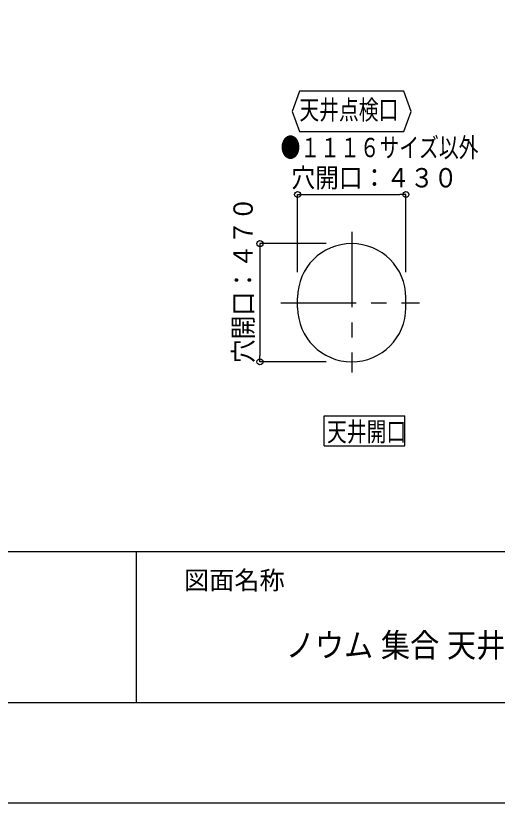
# Model space of a CAD drawing. Units: millimetres on the paper. Extents: x -305 to 305, y -152 to 152.
# Drawn here: x -213 to -165.2, y -148.5 to -70.3 of the extents above; entities that cross this region are included whole.
import ezdxf
from ezdxf.enums import TextEntityAlignment as Align

# ---------------------------------------------------------------- set-up
doc = ezdxf.new("R2010")
doc.units = ezdxf.units.MM
doc.linetypes.add('USER1', pattern=[12, 7.5, -1.5, 1.5, -1.5])
for name, color, linetype, lineweight in [('0-0_VIEW0004', 7, 'Continuous', 25), ('0-1_1図面枠', 7, 'Continuous', 15), ('0-2_図面枠', 3, 'Continuous', 25), ('0-3_0', 7, 'Continuous', 25), ('0-4_DEFPOINTS', 7, 'Continuous', 25)]:
    doc.layers.add(name, color=color, linetype=linetype, lineweight=lineweight)
doc.styles.add('ＭＳ ゴシック', font='')
doc.styles.add('ＭＳ Ｐゴシック', font='')
doc.styles.get('ＭＳ ゴシック').set_extended_font_data('MS Gothic')
doc.styles.get('ＭＳ Ｐゴシック').set_extended_font_data('MS PGothic')

# ---------------------------------------------------------------- blocks, each defined once
blk = doc.blocks.new('_ORIGIN')
at = {"layer": '0-3_0'}
blk.add_line((0, 0), (-1, 0), dxfattribs=at)
blk.add_circle((0, 0), 0.5, dxfattribs=at)

msp = doc.modelspace()

# ---------------------------------------------------------------- linework, layer by layer
at = {"layer": '0-0_VIEW0004'}
for p, q in [((-184.982, -95.726), (-184.982, -88.016)), ((-184.382, -88.016), (-174.832, -88.016)), ((-174.232, -95.726), (-174.232, -88.016)), ((-182.147, -92.891), (-188.73, -92.891)), ((-188.73, -93.491), (-188.73, -104.041)), ((-182.147, -104.641), (-188.73, -104.641)), ((-182.346, -112.997), (-182.346, -109.997)), ((-182.346, -109.997), (-174.346, -109.997)), ((-174.346, -112.997), (-174.346, -109.997)), ((-182.346, -112.997), (-174.346, -112.997))]:
    msp.add_line(p, q, dxfattribs=at)
at = {"layer": '0-0_VIEW0004', "linetype": 'USER1'}
for p, q in [((-179.607, -91.718), (-179.607, -105.715)), ((-186.664, -98.766), (-172.867, -98.766))]:
    msp.add_line(p, q, dxfattribs=at)
at = {"layer": '0-0_VIEW0004', "color": 6}
for p, q in [((-184.982, -99.266), (-184.982, -98.266)), ((-174.232, -99.266), (-174.232, -98.266))]:
    msp.add_line(p, q, dxfattribs=at)
at = {"layer": '0-0_VIEW0004'}
msp.add_lwpolyline([(-185.521, -79.763), (-184.793, -81.763), (-174.421, -81.763), (-173.693, -79.763), (-174.421, -77.763), (-184.793, -77.763)], close=True, dxfattribs=at)
at = {"layer": '0-0_VIEW0004', "color": 6}
for centre, start, end in [((-179.607, -98.266), 0, 180), ((-179.607, -99.266), 180, 0)]:
    msp.add_arc(centre, 5.375, start, end, dxfattribs=at)
at = {"layer": '0-2_図面枠'}
msp.add_line((-291.017, -123.498), (108.983, -123.498), dxfattribs=at)
msp.add_lwpolyline([(-291.017, -138.498), (108.983, -138.498), (108.983, 138.502), (-291.017, 138.502)], close=True, dxfattribs=at)
at = {"layer": '0-3_0'}
msp.add_line((-201.017, -123.498), (-201.017, -138.498), dxfattribs=at)
msp.add_line((-201.017, -123.498), (-201.017, -138.498), dxfattribs=at)
at = {"layer": '0-4_DEFPOINTS'}
msp.add_line((118.983, -148.498), (-301.017, -148.498), dxfattribs=at)

# ---------------------------------------------------------------- block references
at = {"layer": '0-0_VIEW0004', "xscale": 0.6, "yscale": 0.6}
for p, rotation in [((-184.982, -88.016), 180), ((-188.73, -92.891), 90), ((-188.73, -104.641), 270)]:
    msp.add_blockref('_ORIGIN', p, dxfattribs=dict(at, rotation=rotation))
msp.add_blockref('_ORIGIN', (-174.232, -88.016), dxfattribs=at)

# ---------------------------------------------------------------- texts
at = {"layer": '0-0_VIEW0004', "style": 'ＭＳ ゴシック'}
for s, width, p in [('天井点検口', 0.75, (-184.806, -81.133)), ('●１１１６サイズ以外', 0.75, (-186.673, -84.883)), ('穴開口：４３０', 0.9, (-185.606, -87.886)), ('天井開口', 0.75, (-182.06, -113.116))]:
    msp.add_text(s, height=1.921, dxfattribs=dict(at, width=width)).set_placement(p, align=Align.BOTTOM_LEFT)
at = {"layer": '0-0_VIEW0004', "style": 'ＭＳ ゴシック', "width": 0.9}
msp.add_text('穴開口：４７０', height=1.921, rotation=90, dxfattribs=at).set_placement((-188.86, -104.765), align=Align.BOTTOM_LEFT)
at = {"layer": '0-1_1図面枠', "style": 'ＭＳ Ｐゴシック'}
msp.add_text('図面名称', height=1.833, dxfattribs=at).set_placement((-196.268, -127.809), align=Align.BOTTOM_LEFT)
at = {"layer": '0-1_1図面枠', "style": 'ＭＳ Ｐゴシック', "width": 0.9}
msp.add_text('ノウム 集合 天井伏図（梁欠き）', height=2.358, dxfattribs=at).set_placement((-186.165, -134.678), align=Align.BOTTOM_LEFT)

doc.saveas('drawing.dxf')
